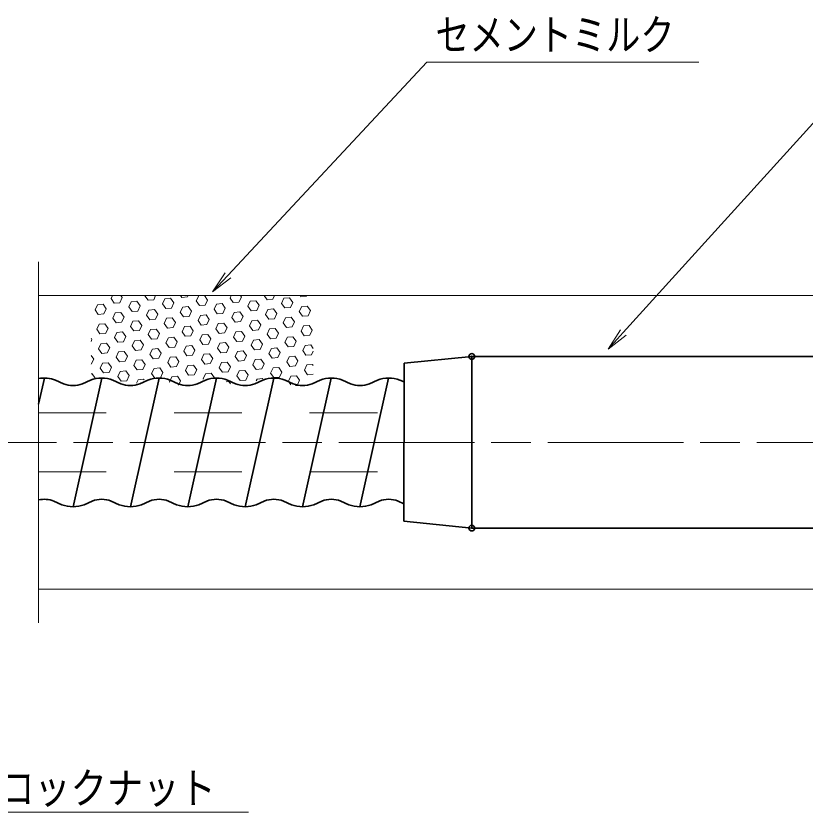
# Model space of a CAD drawing. Units: millimetres at full size, sheet at 1:2.5; details may follow other scales. Extents: x 2190 to 3870, y 1100 to 2303.
# Drawn here: x 2816.7 to 2991.4, y 1847.8 to 2024.1 of the extents above; entities that cross this region are included whole.
import ezdxf
from ezdxf.enums import TextEntityAlignment as Align

# ---------------------------------------------------------------- set-up
doc = ezdxf.new("R2010")
doc.units = ezdxf.units.MM
doc.header["$LTSCALE"] = 2.5
doc.header["$PDMODE"] = 32
doc.header["$PDSIZE"] = 1.25
doc.linetypes.add('CHAIN', pattern=[18.5, 12, -1.5, 3.5, -1.5])
doc.linetypes.add('DASHED_SPACED', pattern=[12, 6, -6])
for name, color, linetype, lineweight in [('1 外形線', 7, 'Continuous', 35), ('2 細い実線', 3, 'Continuous', 20), ('3 隠れ線', 2, 'DASHED_SPACED', 13), ('4 中心線', 1, 'CHAIN', 15), ('6 寸法線', 4, 'Continuous', 13)]:
    doc.layers.add(name, color=color, linetype=linetype, lineweight=lineweight)
doc.layers.add('9文字', color=7, linetype='Continuous')
doc.styles.add('ＭＳ Ｐゴシック', font='')
doc.styles.get('ＭＳ Ｐゴシック').set_extended_font_data('MS PGothic')

# ---------------------------------------------------------------- blocks, each defined once
blk = doc.blocks.new('open_arrow')
at = {"color": 0, "linetype": 'Continuous', "lineweight": -2}
blk.add_lwpolyline([(7.5, 1.25), (0, 0), (7.5, -1.25)], dxfattribs=at)

msp = doc.modelspace()

# ---------------------------------------------------------------- linework, layer by layer
at = {"layer": '1 外形線'}
for p, q in [((2917.632, 1948.683), (2902.631, 1947.19)), ((2917.632, 1948.683), (2917.615, 1910.683)), ((3001.632, 1948.645), (2917.632, 1948.683)), ((2902.631, 1947.19), (2902.615, 1912.19)), ((2821.729, 1938.117), (2823.02, 1943.909)), ((2827.255, 1942.644), (2825.486, 1943.46)), ((2829.37, 1915.409), (2835.72, 1943.909)), ((2833.253, 1943.46), (2831.484, 1942.644)), ((2839.955, 1942.644), (2838.186, 1943.46)), ((2842.07, 1915.409), (2848.42, 1943.909)), ((2845.953, 1943.46), (2844.184, 1942.644)), ((2852.655, 1942.644), (2850.886, 1943.46)), ((2854.77, 1915.409), (2861.12, 1943.909)), ((2858.653, 1943.46), (2856.884, 1942.644)), ((2865.355, 1942.644), (2863.586, 1943.46)), ((2867.47, 1915.409), (2873.82, 1943.909)), ((2871.353, 1943.46), (2869.584, 1942.644)), ((2878.055, 1942.644), (2876.286, 1943.46)), ((2880.17, 1915.409), (2886.52, 1943.909)), ((2884.053, 1943.46), (2882.284, 1942.644)), ((2890.755, 1942.644), (2888.986, 1943.46)), ((2892.87, 1915.409), (2899.22, 1943.909)), ((2896.753, 1943.46), (2894.984, 1942.644)), ((2902.63, 1943.025), (2901.686, 1943.46)), ((2826.903, 1915.858), (2825.134, 1916.674)), ((2833.605, 1916.674), (2831.836, 1915.858)), ((2839.603, 1915.858), (2837.834, 1916.674)), ((2846.305, 1916.674), (2844.536, 1915.858)), ((2852.303, 1915.858), (2850.534, 1916.674)), ((2859.005, 1916.674), (2857.236, 1915.858)), ((2865.003, 1915.858), (2863.234, 1916.674)), ((2871.705, 1916.674), (2869.936, 1915.858)), ((2877.703, 1915.858), (2875.934, 1916.674)), ((2884.405, 1916.674), (2882.636, 1915.858)), ((2890.403, 1915.858), (2888.634, 1916.674)), ((2897.105, 1916.674), (2895.336, 1915.858)), ((2902.617, 1916.082), (2901.334, 1916.674)), ((2917.615, 1910.683), (2902.615, 1912.19)), ((2917.615, 1910.683), (3001.615, 1910.645))]:
    msp.add_line(p, q, dxfattribs=at)
for centre, radius, start, end in [((2823.02, 1936.909), 7, 69.36613, 100.62396), ((2829.37, 1948.259), 6, 249.36383, 290.63395), ((2835.72, 1936.909), 7, 69.36613, 110.63387), ((2842.07, 1948.259), 6, 249.36383, 290.63395), ((2848.42, 1936.909), 7, 69.36613, 110.63387), ((2854.77, 1948.259), 6, 249.36383, 290.63395), ((2861.12, 1936.909), 7, 69.36613, 110.63387), ((2867.47, 1948.259), 6, 249.36383, 290.63395), ((2873.82, 1936.909), 7, 69.36613, 110.63387), ((2880.17, 1948.259), 6, 249.36383, 290.63395), ((2886.52, 1936.909), 7, 69.36613, 110.63387), ((2892.87, 1948.259), 6, 249.36383, 290.63395), ((2899.22, 1936.909), 7, 69.36613, 110.63387), ((2823.02, 1911.059), 6, 69.36605, 102.42077), ((2835.72, 1911.059), 6, 69.36605, 110.63008), ((2848.42, 1911.059), 6, 69.36605, 110.63008), ((2861.12, 1911.059), 6, 69.36605, 110.63008), ((2873.82, 1911.059), 6, 69.36605, 110.63008), ((2886.52, 1911.059), 6, 69.36605, 110.63008), ((2899.22, 1911.059), 6, 69.36605, 110.63008), ((2829.37, 1922.409), 7, 249.36613, 290.63387), ((2842.07, 1922.409), 7, 249.36613, 290.63387), ((2854.77, 1922.409), 7, 249.36613, 290.63387), ((2867.47, 1922.409), 7, 249.36613, 290.63387), ((2880.17, 1922.409), 7, 249.36613, 290.63387), ((2892.87, 1922.409), 7, 249.36613, 290.63387)]:
    msp.add_arc(centre, radius, start, end, dxfattribs=at)
for p in [(2917.632, 1948.683), (2917.615, 1910.683), (2917.615, 1910.683)]:
    msp.add_point(p, dxfattribs=at)
at = {"layer": '2 細い実線'}
for p, q in [((2821.729, 1969.628), (2821.729, 1889.701)), ((2821.729, 1962.164), (3160.457, 1962.164)), ((2837.79, 1961.484), (2838.098, 1962.144)), ((2840.28, 1961.702), (2839.971, 1962.144)), ((2845.261, 1962.138), (2845.264, 1962.144)), ((2845.978, 1961.114), (2845.261, 1962.138)), ((2847.224, 1961.223), (2847.653, 1962.144)), ((2853.45, 1961.768), (2853.186, 1962.144)), ((2854.695, 1961.876), (2854.82, 1962.145)), ((2856.657, 1960.961), (2857.185, 1962.094)), ((2857.76, 1962.145), (2857.185, 1962.094)), ((2859.148, 1961.179), (2858.472, 1962.145)), ((2864.129, 1961.615), (2864.376, 1962.145)), ((2866.619, 1961.833), (2866.401, 1962.145)), ((2872.317, 1961.245), (2871.687, 1962.145)), ((2873.562, 1961.354), (2873.931, 1962.145)), ((2879.789, 1961.899), (2879.616, 1962.145)), ((2881.034, 1962.007), (2879.789, 1961.899)), ((2881.034, 1962.007), (2881.098, 1962.145)), ((2836.016, 1960.242), (2834.771, 1960.133)), ((2836.733, 1959.218), (2836.016, 1960.242)), ((2838.507, 1960.46), (2837.79, 1961.484)), ((2839.752, 1960.569), (2838.507, 1960.46)), ((2839.752, 1960.569), (2840.28, 1961.702)), ((2841.714, 1959.654), (2842.243, 1960.787)), ((2843.488, 1960.896), (2842.243, 1960.787)), ((2844.205, 1959.872), (2843.488, 1960.896)), ((2847.224, 1961.223), (2845.978, 1961.114)), ((2849.186, 1960.308), (2849.714, 1961.441)), ((2849.903, 1959.284), (2849.186, 1960.308)), ((2850.959, 1961.55), (2849.714, 1961.441)), ((2851.676, 1960.526), (2850.959, 1961.55)), ((2851.148, 1959.393), (2851.676, 1960.526)), ((2854.695, 1961.876), (2853.45, 1961.768)), ((2857.374, 1959.938), (2856.657, 1960.961)), ((2858.619, 1960.046), (2859.148, 1961.179)), ((2860.582, 1959.131), (2861.11, 1960.264)), ((2862.355, 1960.373), (2861.11, 1960.264)), ((2863.072, 1959.349), (2862.355, 1960.373)), ((2864.846, 1960.591), (2864.129, 1961.615)), ((2866.091, 1960.7), (2864.846, 1960.591)), ((2866.091, 1960.7), (2866.619, 1961.833)), ((2868.053, 1959.785), (2868.581, 1960.918)), ((2869.827, 1961.027), (2868.581, 1960.918)), ((2870.544, 1960.003), (2869.827, 1961.027)), ((2873.562, 1961.354), (2872.317, 1961.245)), ((2875.525, 1960.439), (2876.053, 1961.572)), ((2876.242, 1959.415), (2875.525, 1960.439)), ((2877.298, 1961.681), (2876.053, 1961.572)), ((2878.015, 1960.657), (2877.298, 1961.681)), ((2877.487, 1959.524), (2878.015, 1960.657)), ((2834.243, 1959), (2834.771, 1960.133)), ((2834.96, 1957.977), (2834.243, 1959)), ((2836.205, 1958.085), (2836.733, 1959.218)), ((2842.431, 1958.63), (2841.714, 1959.654)), ((2843.676, 1958.739), (2842.431, 1958.63)), ((2843.676, 1958.739), (2844.205, 1959.872)), ((2845.639, 1957.824), (2846.167, 1958.957)), ((2847.412, 1959.066), (2846.167, 1958.957)), ((2848.129, 1958.042), (2847.412, 1959.066)), ((2851.148, 1959.393), (2849.903, 1959.284)), ((2853.11, 1958.478), (2853.638, 1959.611)), ((2853.827, 1957.454), (2853.11, 1958.478)), ((2854.884, 1959.72), (2853.638, 1959.611)), ((2855.601, 1958.696), (2854.884, 1959.72)), ((2855.072, 1957.563), (2855.601, 1958.696)), ((2858.619, 1960.046), (2857.374, 1959.938)), ((2861.299, 1958.108), (2860.582, 1959.131)), ((2862.544, 1958.216), (2863.072, 1959.349)), ((2866.28, 1958.543), (2865.034, 1958.434)), ((2866.997, 1957.519), (2866.28, 1958.543)), ((2868.77, 1958.761), (2868.053, 1959.785)), ((2870.015, 1958.87), (2868.77, 1958.761)), ((2870.015, 1958.87), (2870.544, 1960.003)), ((2871.978, 1957.955), (2872.506, 1959.088)), ((2873.751, 1959.197), (2872.506, 1959.088)), ((2874.468, 1958.173), (2873.751, 1959.197)), ((2877.487, 1959.524), (2876.242, 1959.415)), ((2879.449, 1958.609), (2879.977, 1959.742)), ((2880.166, 1957.585), (2879.449, 1958.609)), ((2881.222, 1959.851), (2879.977, 1959.742)), ((2881.939, 1958.827), (2881.222, 1959.851)), ((2881.411, 1957.694), (2881.939, 1958.827)), ((2836.205, 1958.085), (2834.96, 1957.977)), ((2838.167, 1957.17), (2838.696, 1958.303)), ((2838.884, 1956.147), (2838.167, 1957.17)), ((2839.941, 1958.412), (2838.696, 1958.303)), ((2840.658, 1957.388), (2839.941, 1958.412)), ((2840.129, 1956.255), (2840.658, 1957.388)), ((2846.356, 1956.8), (2845.639, 1957.824)), ((2847.601, 1956.909), (2846.356, 1956.8)), ((2847.601, 1956.909), (2848.129, 1958.042)), ((2849.563, 1955.994), (2850.091, 1957.127)), ((2851.337, 1957.236), (2850.091, 1957.127)), ((2852.054, 1956.212), (2851.337, 1957.236)), ((2855.072, 1957.563), (2853.827, 1957.454)), ((2857.035, 1956.648), (2857.563, 1957.781)), ((2858.808, 1957.89), (2857.563, 1957.781)), ((2859.525, 1956.866), (2858.808, 1957.89)), ((2858.997, 1955.733), (2859.525, 1956.866)), ((2862.544, 1958.216), (2861.299, 1958.108)), ((2864.506, 1957.301), (2865.034, 1958.434)), ((2865.223, 1956.278), (2864.506, 1957.301)), ((2866.468, 1956.387), (2866.997, 1957.519)), ((2870.204, 1956.713), (2868.959, 1956.604)), ((2870.921, 1955.689), (2870.204, 1956.713)), ((2872.694, 1956.931), (2871.978, 1957.955)), ((2873.94, 1957.04), (2872.694, 1956.931)), ((2873.94, 1957.04), (2874.468, 1958.173)), ((2875.902, 1956.125), (2876.43, 1957.258)), ((2877.675, 1957.367), (2876.43, 1957.258)), ((2878.392, 1956.343), (2877.675, 1957.367)), ((2881.411, 1957.694), (2880.166, 1957.585)), ((2834.62, 1954.687), (2835.148, 1955.82)), ((2836.394, 1955.929), (2835.148, 1955.82)), ((2837.111, 1954.905), (2836.394, 1955.929)), ((2840.129, 1956.255), (2838.884, 1956.147)), ((2842.092, 1955.34), (2842.62, 1956.473)), ((2842.809, 1954.317), (2842.092, 1955.34)), ((2843.865, 1956.582), (2842.62, 1956.473)), ((2844.582, 1955.558), (2843.865, 1956.582)), ((2844.054, 1954.425), (2844.582, 1955.558)), ((2850.28, 1954.97), (2849.563, 1955.994)), ((2851.525, 1955.079), (2850.28, 1954.97)), ((2851.525, 1955.079), (2852.054, 1956.212)), ((2853.488, 1954.164), (2854.016, 1955.297)), ((2855.261, 1955.406), (2854.016, 1955.297)), ((2855.978, 1954.382), (2855.261, 1955.406)), ((2857.752, 1955.624), (2857.035, 1956.648)), ((2858.997, 1955.733), (2857.752, 1955.624)), ((2860.959, 1954.818), (2861.487, 1955.951)), ((2862.733, 1956.06), (2861.487, 1955.951)), ((2863.45, 1955.036), (2862.733, 1956.06)), ((2862.921, 1953.903), (2863.45, 1955.036)), ((2866.468, 1956.387), (2865.223, 1956.278)), ((2868.43, 1955.472), (2868.959, 1956.604)), ((2869.147, 1954.448), (2868.43, 1955.472)), ((2870.393, 1954.557), (2870.921, 1955.689)), ((2876.619, 1955.101), (2875.902, 1956.125)), ((2877.864, 1955.21), (2876.619, 1955.101)), ((2877.864, 1955.21), (2878.392, 1956.343)), ((2879.826, 1954.295), (2880.355, 1955.428)), ((2881.6, 1955.537), (2880.355, 1955.428)), ((2882.317, 1954.513), (2881.6, 1955.537)), ((2835.337, 1953.663), (2834.62, 1954.687)), ((2836.582, 1953.772), (2835.337, 1953.663)), ((2836.582, 1953.772), (2837.111, 1954.905)), ((2838.545, 1952.857), (2839.073, 1953.99)), ((2840.318, 1954.099), (2839.073, 1953.99)), ((2841.035, 1953.075), (2840.318, 1954.099)), ((2844.054, 1954.425), (2842.809, 1954.317)), ((2846.016, 1953.511), (2846.544, 1954.643)), ((2846.733, 1952.487), (2846.016, 1953.511)), ((2847.79, 1954.752), (2846.544, 1954.643)), ((2848.507, 1953.728), (2847.79, 1954.752)), ((2847.978, 1952.596), (2848.507, 1953.728)), ((2854.205, 1953.14), (2853.488, 1954.164)), ((2855.45, 1953.249), (2854.205, 1953.14)), ((2855.45, 1953.249), (2855.978, 1954.382)), ((2857.412, 1952.334), (2857.94, 1953.467)), ((2859.185, 1953.576), (2857.94, 1953.467)), ((2859.902, 1952.552), (2859.185, 1953.576)), ((2861.676, 1953.794), (2860.959, 1954.818)), ((2862.921, 1953.903), (2861.676, 1953.794)), ((2864.883, 1952.988), (2865.412, 1954.121)), ((2866.657, 1954.23), (2865.412, 1954.121)), ((2867.374, 1953.206), (2866.657, 1954.23)), ((2866.846, 1952.073), (2867.374, 1953.206)), ((2870.393, 1954.557), (2869.147, 1954.448)), ((2872.355, 1953.642), (2872.883, 1954.774)), ((2873.072, 1952.618), (2872.355, 1953.642)), ((2874.128, 1954.883), (2872.883, 1954.774)), ((2874.845, 1953.859), (2874.128, 1954.883)), ((2874.317, 1952.727), (2874.845, 1953.859)), ((2880.543, 1953.271), (2879.826, 1954.295)), ((2881.789, 1953.38), (2880.543, 1953.271)), ((2881.789, 1953.38), (2882.317, 1954.513)), ((2833.564, 1952.421), (2833.367, 1952.702)), ((2833.367, 1951.999), (2833.564, 1952.421)), ((2834.998, 1950.373), (2835.526, 1951.506)), ((2836.771, 1951.615), (2835.526, 1951.506)), ((2837.488, 1950.591), (2836.771, 1951.615)), ((2839.262, 1951.833), (2838.545, 1952.857)), ((2840.507, 1951.942), (2839.262, 1951.833)), ((2840.507, 1951.942), (2841.035, 1953.075)), ((2842.469, 1951.027), (2842.997, 1952.16)), ((2844.243, 1952.269), (2842.997, 1952.16)), ((2844.96, 1951.245), (2844.243, 1952.269)), ((2847.978, 1952.596), (2846.733, 1952.487)), ((2849.941, 1951.681), (2850.469, 1952.813)), ((2850.657, 1950.657), (2849.941, 1951.681)), ((2851.714, 1952.922), (2850.469, 1952.813)), ((2852.431, 1951.898), (2851.714, 1952.922)), ((2851.903, 1950.766), (2852.431, 1951.898)), ((2858.129, 1951.31), (2857.412, 1952.334)), ((2859.374, 1951.419), (2858.129, 1951.31)), ((2859.374, 1951.419), (2859.902, 1952.552)), ((2861.336, 1950.504), (2861.865, 1951.637)), ((2863.11, 1951.746), (2861.865, 1951.637)), ((2863.827, 1950.722), (2863.11, 1951.746)), ((2865.6, 1951.964), (2864.883, 1952.988)), ((2866.846, 1952.073), (2865.6, 1951.964)), ((2868.808, 1951.158), (2869.336, 1952.291)), ((2870.581, 1952.4), (2869.336, 1952.291)), ((2871.298, 1951.376), (2870.581, 1952.4)), ((2874.317, 1952.727), (2873.072, 1952.618)), ((2876.279, 1951.812), (2876.808, 1952.944)), ((2876.996, 1950.788), (2876.279, 1951.812)), ((2878.053, 1953.053), (2876.808, 1952.944)), ((2878.77, 1952.029), (2878.053, 1953.053)), ((2878.242, 1950.897), (2878.77, 1952.029)), ((2835.715, 1949.349), (2834.998, 1950.373)), ((2836.96, 1949.458), (2837.488, 1950.591)), ((2838.922, 1948.543), (2839.45, 1949.676)), ((2840.696, 1949.785), (2839.45, 1949.676)), ((2841.413, 1948.761), (2840.696, 1949.785)), ((2843.186, 1950.003), (2842.469, 1951.027)), ((2844.431, 1950.112), (2843.186, 1950.003)), ((2844.431, 1950.112), (2844.96, 1951.245)), ((2846.393, 1949.197), (2846.922, 1950.33)), ((2848.167, 1950.439), (2846.922, 1950.33)), ((2848.884, 1949.415), (2848.167, 1950.439)), ((2851.903, 1950.766), (2850.657, 1950.657)), ((2853.865, 1949.851), (2854.393, 1950.983)), ((2854.582, 1948.827), (2853.865, 1949.851)), ((2855.638, 1951.092), (2854.393, 1950.983)), ((2856.355, 1950.068), (2855.638, 1951.092)), ((2855.827, 1948.936), (2856.355, 1950.068)), ((2862.053, 1949.48), (2861.336, 1950.504)), ((2863.299, 1949.589), (2863.827, 1950.722)), ((2865.261, 1948.674), (2865.789, 1949.807)), ((2867.034, 1949.916), (2865.789, 1949.807)), ((2867.751, 1948.892), (2867.034, 1949.916)), ((2869.525, 1950.134), (2868.808, 1951.158)), ((2870.77, 1950.243), (2869.525, 1950.134)), ((2870.77, 1950.243), (2871.298, 1951.376)), ((2872.732, 1949.328), (2873.261, 1950.461)), ((2874.506, 1950.57), (2873.261, 1950.461)), ((2875.223, 1949.546), (2874.506, 1950.57)), ((2878.242, 1950.897), (2876.996, 1950.788)), ((2880.204, 1949.982), (2880.732, 1951.114)), ((2880.921, 1948.958), (2880.204, 1949.982)), ((2881.977, 1951.223), (2880.732, 1951.114)), ((2882.53, 1950.434), (2881.977, 1951.223)), ((2882.166, 1949.067), (2882.53, 1949.847)), ((2833.941, 1948.107), (2833.367, 1948.928)), ((2833.413, 1946.975), (2833.941, 1948.107)), ((2836.96, 1949.458), (2835.715, 1949.349)), ((2839.639, 1947.519), (2838.922, 1948.543)), ((2840.884, 1947.628), (2841.413, 1948.761)), ((2844.62, 1947.955), (2843.375, 1947.846)), ((2845.337, 1946.931), (2844.62, 1947.955)), ((2847.11, 1948.173), (2846.393, 1949.197)), ((2848.356, 1948.282), (2847.11, 1948.173)), ((2848.356, 1948.282), (2848.884, 1949.415)), ((2850.318, 1947.367), (2850.846, 1948.5)), ((2852.091, 1948.609), (2850.846, 1948.5)), ((2852.808, 1947.585), (2852.091, 1948.609)), ((2855.827, 1948.936), (2854.582, 1948.827)), ((2857.789, 1948.021), (2858.318, 1949.153)), ((2858.506, 1946.997), (2857.789, 1948.021)), ((2859.563, 1949.262), (2858.318, 1949.153)), ((2860.28, 1948.238), (2859.563, 1949.262)), ((2859.752, 1947.106), (2860.28, 1948.238)), ((2863.299, 1949.589), (2862.053, 1949.48)), ((2865.978, 1947.65), (2865.261, 1948.674)), ((2867.223, 1947.759), (2867.751, 1948.892)), ((2869.185, 1946.844), (2869.714, 1947.977)), ((2870.959, 1948.086), (2869.714, 1947.977)), ((2871.676, 1947.062), (2870.959, 1948.086)), ((2873.449, 1948.304), (2872.732, 1949.328)), ((2874.695, 1948.413), (2873.449, 1948.304)), ((2874.695, 1948.413), (2875.223, 1949.546)), ((2876.657, 1947.498), (2877.185, 1948.631)), ((2878.43, 1948.74), (2877.185, 1948.631)), ((2879.147, 1947.716), (2878.43, 1948.74)), ((2882.166, 1949.067), (2880.921, 1948.958)), ((2833.413, 1946.975), (2833.367, 1946.971)), ((2835.375, 1946.06), (2835.903, 1947.192)), ((2837.149, 1947.301), (2835.903, 1947.192)), ((2837.865, 1946.277), (2837.149, 1947.301)), ((2837.337, 1945.145), (2837.865, 1946.277)), ((2840.884, 1947.628), (2839.639, 1947.519)), ((2842.846, 1946.713), (2843.375, 1947.846)), ((2843.563, 1945.689), (2842.846, 1946.713)), ((2844.809, 1945.798), (2845.337, 1946.931)), ((2848.544, 1946.125), (2847.299, 1946.016)), ((2849.261, 1945.101), (2848.544, 1946.125)), ((2851.035, 1946.343), (2850.318, 1947.367)), ((2852.28, 1946.452), (2851.035, 1946.343)), ((2852.28, 1946.452), (2852.808, 1947.585)), ((2854.242, 1945.537), (2854.771, 1946.67)), ((2856.016, 1946.779), (2854.771, 1946.67)), ((2856.733, 1945.755), (2856.016, 1946.779)), ((2859.752, 1947.106), (2858.506, 1946.997)), ((2861.714, 1946.191), (2862.242, 1947.323)), ((2862.431, 1945.167), (2861.714, 1946.191)), ((2863.487, 1947.432), (2862.242, 1947.323)), ((2864.204, 1946.408), (2863.487, 1947.432)), ((2863.676, 1945.276), (2864.204, 1946.408)), ((2867.223, 1947.759), (2865.978, 1947.65)), ((2869.902, 1945.82), (2869.185, 1946.844)), ((2871.147, 1945.929), (2871.676, 1947.062)), ((2873.11, 1945.014), (2873.638, 1946.147)), ((2874.883, 1946.256), (2873.638, 1946.147)), ((2875.6, 1945.232), (2874.883, 1946.256)), ((2877.374, 1946.474), (2876.657, 1947.498)), ((2878.619, 1946.583), (2877.374, 1946.474)), ((2878.619, 1946.583), (2879.147, 1947.716)), ((2880.581, 1945.668), (2881.109, 1946.801)), ((2882.355, 1946.91), (2881.109, 1946.801)), ((2882.53, 1946.659), (2882.355, 1946.91)), ((2833.601, 1944.818), (2833.367, 1944.797)), ((2834.266, 1943.868), (2833.601, 1944.818)), ((2836.092, 1945.036), (2835.375, 1946.06)), ((2837.337, 1945.145), (2836.092, 1945.036)), ((2839.299, 1944.23), (2839.828, 1945.362)), ((2841.073, 1945.471), (2839.828, 1945.362)), ((2841.79, 1944.447), (2841.073, 1945.471)), ((2841.262, 1943.315), (2841.79, 1944.447)), ((2844.809, 1945.798), (2843.563, 1945.689)), ((2846.771, 1944.883), (2847.299, 1946.016)), ((2847.478, 1943.873), (2846.771, 1944.883)), ((2848.733, 1943.968), (2849.261, 1945.101)), ((2854.959, 1944.513), (2854.242, 1945.537)), ((2856.205, 1944.622), (2854.959, 1944.513)), ((2856.205, 1944.622), (2856.733, 1945.755)), ((2858.167, 1943.707), (2858.695, 1944.84)), ((2859.94, 1944.949), (2858.695, 1944.84)), ((2860.657, 1943.925), (2859.94, 1944.949)), ((2863.676, 1945.276), (2862.431, 1945.167)), ((2865.638, 1944.361), (2866.167, 1945.493)), ((2866.355, 1943.337), (2865.638, 1944.361)), ((2867.412, 1945.602), (2866.167, 1945.493)), ((2868.129, 1944.578), (2867.412, 1945.602)), ((2867.6, 1943.446), (2868.129, 1944.578)), ((2871.147, 1945.929), (2869.902, 1945.82)), ((2873.827, 1943.99), (2873.11, 1945.014)), ((2875.072, 1944.099), (2875.6, 1945.232)), ((2878.808, 1944.426), (2877.562, 1944.317)), ((2879.525, 1943.402), (2878.808, 1944.426)), ((2881.298, 1944.644), (2880.581, 1945.668)), ((2882.53, 1944.752), (2881.298, 1944.644)), ((2840.016, 1943.206), (2839.299, 1944.23)), ((2841.262, 1943.315), (2840.016, 1943.206)), ((2843.398, 1942.772), (2843.752, 1943.532)), ((2844.997, 1943.641), (2843.752, 1943.532)), ((2845.082, 1943.521), (2844.997, 1943.641)), ((2848.733, 1943.968), (2847.593, 1943.868)), ((2850.695, 1943.053), (2851.224, 1944.186)), ((2850.761, 1942.959), (2850.695, 1943.053)), ((2852.469, 1944.295), (2851.224, 1944.186)), ((2853.186, 1943.271), (2852.469, 1944.295)), ((2852.73, 1942.294), (2853.186, 1943.271)), ((2858.209, 1943.647), (2858.167, 1943.707)), ((2860.621, 1943.846), (2860.657, 1943.925)), ((2863.865, 1943.119), (2863.235, 1943.064)), ((2864.222, 1942.609), (2863.865, 1943.119)), ((2867.6, 1943.446), (2866.355, 1943.337)), ((2869.916, 1943.288), (2870.091, 1943.663)), ((2871.336, 1943.772), (2870.091, 1943.663)), ((2871.353, 1943.748), (2871.336, 1943.772)), ((2875.072, 1944.099), (2873.827, 1943.99)), ((2877.034, 1943.184), (2877.562, 1944.317)), ((2877.581, 1942.404), (2877.034, 1943.184)), ((2878.996, 1942.269), (2879.525, 1943.402)), ((2878.996, 1942.269), (2878.641, 1942.238)), ((2821.729, 1897.164), (3160.457, 1897.164))]:
    msp.add_line(p, q, dxfattribs=at)
at = {"layer": '3 隠れ線'}
for p, q in [((2821.729, 1936.161), (2902.626, 1936.161)), ((2821.729, 1923.161), (2902.62, 1923.161))]:
    msp.add_line(p, q, dxfattribs=at)
at = {"layer": '4 中心線'}
msp.add_line((2564.45, 1929.661), (3524.469, 1929.66), dxfattribs=at)
at = {"layer": '6 寸法線'}
for points in [[(2860.24, 1962.981), (2863.648, 1966.639), (2907.643, 2013.852), (2967.854, 2013.852)], [(2947.804, 1950.275), (2951.162, 1953.98), (3005.417, 2013.852), (3098.15, 2013.852)], [(2674.418, 1903.992), (2678.869, 1901.714), (2784.201, 1847.801), (2868.178, 1847.801)]]:
    msp.add_lwpolyline(points, dxfattribs=at)

# ---------------------------------------------------------------- block references
at = {"layer": '6 寸法線', "xscale": 0.667, "yscale": 0.667}
for p, rotation in [((2860.24, 1962.981), 47), ((2947.804, 1950.275), 47.8)]:
    msp.add_blockref('open_arrow', p, dxfattribs=dict(at, rotation=rotation))

# ---------------------------------------------------------------- texts
at = {"layer": '9文字', "style": 'ＭＳ Ｐゴシック'}
for s, width, p in [('セメントミルク', 0.8, (2909.573, 2019.916)), ('3.SP29ロックナット', 0.85, (2787.496, 1853.12))]:
    msp.add_text(s, height=6.928, dxfattribs=dict(at, width=width)).set_placement(p, align=Align.MIDDLE_LEFT)

doc.saveas('drawing.dxf')
